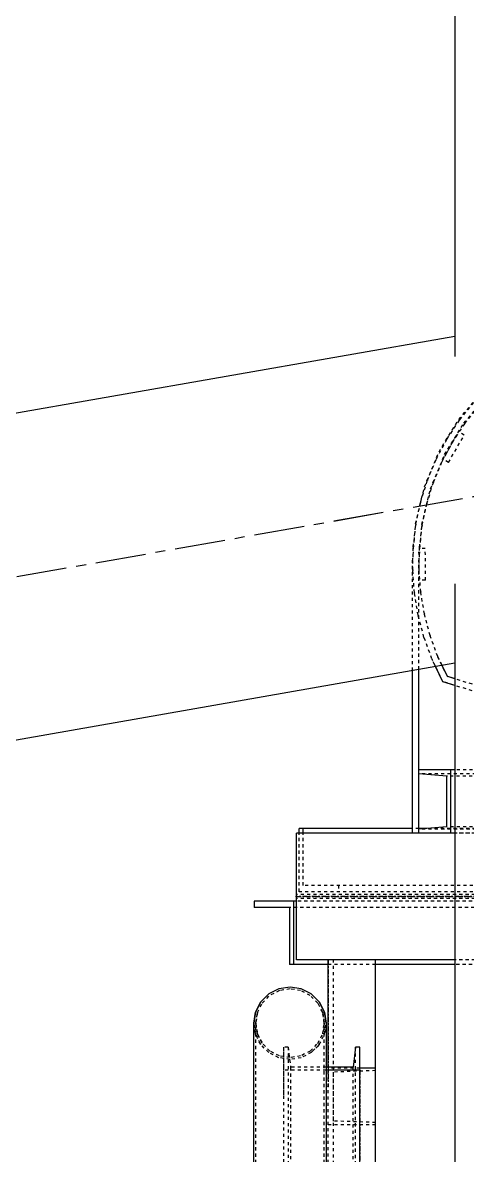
# Model space of a CAD drawing. Header units: millimetres. Extents: x 5143 to 30813, y 232 to 21408.
# Drawn here: x 11695.6 to 11765.8, y 19859.4 to 20038.2 of the extents above; entities that cross this region are included whole.
import ezdxf

# ---------------------------------------------------------------- set-up
doc = ezdxf.new("R2010")
doc.units = ezdxf.units.MM
doc.header["$LTSCALE"] = 0.25
for name, pattern in [('CENTER', [50.8, 31.75, -6.35, 6.35, -6.35]), ('XKITLINE00', [0]), ('XKITLINE02', [4, 2, -2]), ('XKITLINE03', [6, 3, -1, 1, -1])]:
    doc.linetypes.add(name, pattern=pattern)

msp = doc.modelspace()

# ---------------------------------------------------------------- linework, layer by layer
at = {"color": 8, "linetype": 'XKITLINE00'}
for p, q in [((11763.8, 20050.74), (11763.8, 19985.5)), ((11763.8, 19988.68), (11478.06, 19938.56)), ((11763.8, 19949.63), (11763.8, 19282.77)), ((11763.8, 19937.11), (11475.24, 19886.49))]:
    msp.add_line(p, q, dxfattribs=at)
at = {"color": 8, "linetype": 'CENTER'}
for q in [(12015, 20006.95), (12015, 20006.95), (11840, 19976.26)]:
    msp.add_line((11469.5, 19911.27), q, dxfattribs=at)
at = {"color": 3, "linetype": 'XKITLINE02'}
for p, q in [((11764.43, 19975.57), (11768.31, 19980.12)), ((11765.24, 19974.98), (11769.02, 19979.41)), ((11764.6, 19975.53), (11766.81, 19978.27)), ((11764.6, 19975.53), (11766.81, 19978.27)), ((11764.6, 19975.53), (11766.81, 19978.27)), ((11765.41, 19974.94), (11767.59, 19977.64)), ((11765.41, 19974.94), (11767.59, 19977.64)), ((11765.41, 19974.94), (11767.59, 19977.64)), ((11761.31, 19970.47), (11764.43, 19975.57)), ((11762.2, 19970.02), (11765.24, 19974.98)), ((11762.6, 19972.52), (11764.55, 19975.45)), ((11762.6, 19972.52), (11764.55, 19975.45)), ((11762.6, 19972.52), (11764.55, 19975.45)), ((11763.46, 19972.01), (11765.38, 19974.9)), ((11763.46, 19972.01), (11765.38, 19974.9)), ((11763.46, 19972.01), (11765.38, 19974.9)), ((11764.6, 19975.53), (11764.55, 19975.45)), ((11764.6, 19975.53), (11764.55, 19975.45)), ((11764.6, 19975.53), (11764.55, 19975.45)), ((11764.6, 19975.53), (11764.55, 19975.45)), ((11764.6, 19975.53), (11764.55, 19975.45)), ((11764.6, 19975.53), (11764.55, 19975.45)), ((11765.41, 19974.94), (11765.38, 19974.9)), ((11765.41, 19974.94), (11765.38, 19974.9)), ((11765.41, 19974.94), (11765.38, 19974.9)), ((11765.41, 19974.94), (11765.38, 19974.9)), ((11765.41, 19974.94), (11765.38, 19974.9)), ((11765.41, 19974.94), (11765.38, 19974.9)), ((11760.9, 19969.34), (11762.56, 19972.44)), ((11760.9, 19969.34), (11762.56, 19972.44)), ((11760.9, 19969.34), (11762.56, 19972.44)), ((11761.93, 19969.27), (11764.42, 19973.61)), ((11762.6, 19972.52), (11762.56, 19972.44)), ((11762.6, 19972.52), (11762.56, 19972.44)), ((11762.6, 19972.52), (11762.56, 19972.44)), ((11762.6, 19972.52), (11762.56, 19972.44)), ((11762.6, 19972.52), (11762.56, 19972.44)), ((11762.6, 19972.52), (11762.56, 19972.44)), ((11762.8, 19968.78), (11765.29, 19973.11)), ((11765.29, 19973.11), (11764.42, 19973.61)), ((11759.02, 19964.95), (11761.31, 19970.47)), ((11761.8, 19968.91), (11763.44, 19971.96)), ((11761.8, 19968.91), (11763.44, 19971.96)), ((11761.8, 19968.91), (11763.44, 19971.96)), ((11763.46, 19972.01), (11763.44, 19971.96)), ((11763.46, 19972.01), (11763.44, 19971.96)), ((11763.46, 19972.01), (11763.44, 19971.96)), ((11763.46, 19972.01), (11763.44, 19971.96)), ((11763.46, 19972.01), (11763.44, 19971.96)), ((11763.46, 19972.01), (11763.44, 19971.96)), ((11759.5, 19966.01), (11760.86, 19969.25)), ((11759.5, 19966.01), (11760.86, 19969.25)), ((11759.5, 19966.01), (11760.86, 19969.25)), ((11759.97, 19964.64), (11762.2, 19970.02)), ((11760.44, 19965.66), (11761.78, 19968.86)), ((11760.44, 19965.66), (11761.78, 19968.86)), ((11760.44, 19965.66), (11761.78, 19968.86)), ((11760.9, 19969.34), (11760.86, 19969.25)), ((11760.9, 19969.34), (11760.86, 19969.25)), ((11760.9, 19969.34), (11760.86, 19969.25)), ((11760.9, 19969.34), (11760.86, 19969.25)), ((11760.9, 19969.34), (11760.86, 19969.25)), ((11760.9, 19969.34), (11760.86, 19969.25)), ((11761.8, 19968.91), (11761.78, 19968.86)), ((11761.8, 19968.91), (11761.78, 19968.86)), ((11761.8, 19968.91), (11761.78, 19968.86)), ((11761.8, 19968.91), (11761.78, 19968.86)), ((11761.8, 19968.91), (11761.78, 19968.86)), ((11761.8, 19968.91), (11761.78, 19968.86)), ((11762.8, 19968.78), (11761.93, 19969.27)), ((11757.62, 19959.13), (11759.02, 19964.95)), ((11758.42, 19962.56), (11759.47, 19965.92)), ((11758.42, 19962.56), (11759.47, 19965.92)), ((11758.42, 19962.56), (11759.47, 19965.92)), ((11759.39, 19962.31), (11760.42, 19965.62)), ((11759.39, 19962.31), (11760.42, 19965.62)), ((11759.39, 19962.31), (11760.42, 19965.62)), ((11759.5, 19966.01), (11759.47, 19965.92)), ((11759.5, 19966.01), (11759.47, 19965.92)), ((11759.5, 19966.01), (11759.47, 19965.92)), ((11759.5, 19966.01), (11759.47, 19965.92)), ((11759.5, 19966.01), (11759.47, 19965.92)), ((11759.5, 19966.01), (11759.47, 19965.92)), ((11760.44, 19965.66), (11760.42, 19965.62)), ((11760.44, 19965.66), (11760.42, 19965.62)), ((11760.44, 19965.66), (11760.42, 19965.62)), ((11760.44, 19965.66), (11760.42, 19965.62)), ((11760.44, 19965.66), (11760.42, 19965.62)), ((11760.44, 19965.66), (11760.42, 19965.62)), ((11758.61, 19958.98), (11759.97, 19964.64)), ((11757.67, 19959.03), (11758.4, 19962.47)), ((11757.67, 19959.03), (11758.4, 19962.47)), ((11757.67, 19959.03), (11758.4, 19962.47)), ((11758.42, 19962.56), (11758.4, 19962.47)), ((11758.42, 19962.56), (11758.4, 19962.47)), ((11758.42, 19962.56), (11758.4, 19962.47)), ((11758.42, 19962.56), (11758.4, 19962.47)), ((11758.42, 19962.56), (11758.4, 19962.47)), ((11758.42, 19962.56), (11758.4, 19962.47)), ((11758.65, 19958.87), (11759.38, 19962.26)), ((11758.65, 19958.87), (11759.38, 19962.26)), ((11758.65, 19958.87), (11759.38, 19962.26)), ((11759.39, 19962.31), (11759.38, 19962.26)), ((11759.39, 19962.31), (11759.38, 19962.26)), ((11759.39, 19962.31), (11759.38, 19962.26)), ((11759.39, 19962.31), (11759.38, 19962.26)), ((11759.39, 19962.31), (11759.38, 19962.26)), ((11759.39, 19962.31), (11759.38, 19962.26)), ((11757.15, 19953.17), (11757.62, 19959.13)), ((11757.25, 19955.44), (11757.65, 19958.93)), ((11757.25, 19955.44), (11757.65, 19958.93)), ((11757.25, 19955.44), (11757.65, 19958.93)), ((11757.67, 19959.03), (11757.65, 19958.93)), ((11757.67, 19959.03), (11757.65, 19958.93)), ((11757.67, 19959.03), (11757.65, 19958.93)), ((11757.67, 19959.03), (11757.65, 19958.93)), ((11757.67, 19959.03), (11757.65, 19958.93)), ((11757.67, 19959.03), (11757.65, 19958.93)), ((11758.15, 19953.17), (11758.61, 19958.98)), ((11758.25, 19955.37), (11758.65, 19958.82)), ((11758.25, 19955.37), (11758.65, 19958.82)), ((11758.25, 19955.37), (11758.65, 19958.82)), ((11758.65, 19958.87), (11758.65, 19958.82)), ((11758.65, 19958.87), (11758.65, 19958.82)), ((11758.65, 19958.87), (11758.65, 19958.82)), ((11758.65, 19958.87), (11758.65, 19958.82)), ((11758.65, 19958.87), (11758.65, 19958.82)), ((11758.65, 19958.87), (11758.65, 19958.82)), ((11757.17, 19951.83), (11757.24, 19955.35)), ((11757.17, 19951.83), (11757.24, 19955.35)), ((11757.17, 19951.83), (11757.24, 19955.35)), ((11757.25, 19955.44), (11757.24, 19955.35)), ((11757.25, 19955.44), (11757.24, 19955.35)), ((11757.25, 19955.44), (11757.24, 19955.35)), ((11757.25, 19955.44), (11757.24, 19955.35)), ((11757.25, 19955.44), (11757.24, 19955.35)), ((11757.25, 19955.44), (11757.24, 19955.35)), ((11759.15, 19955.19), (11758.15, 19955.19)), ((11758.16, 19950.19), (11758.15, 19955.19)), ((11758.17, 19951.86), (11758.24, 19955.32)), ((11758.17, 19951.86), (11758.24, 19955.32)), ((11758.17, 19951.86), (11758.24, 19955.32)), ((11758.25, 19955.37), (11758.24, 19955.32)), ((11758.25, 19955.37), (11758.24, 19955.32)), ((11758.25, 19955.37), (11758.24, 19955.32)), ((11758.25, 19955.37), (11758.24, 19955.32)), ((11758.25, 19955.37), (11758.24, 19955.32)), ((11758.25, 19955.37), (11758.24, 19955.32)), ((11759.16, 19950.19), (11759.15, 19955.19)), ((11757.15, 19935.94), (11757.15, 19953.17)), ((11758.15, 19936.12), (11758.15, 19953.17)), ((11757.17, 19951.83), (11757.17, 19951.74)), ((11757.17, 19951.83), (11757.17, 19951.74)), ((11757.17, 19951.83), (11757.17, 19951.74)), ((11757.17, 19951.83), (11757.17, 19951.74)), ((11757.17, 19951.83), (11757.17, 19951.74)), ((11757.17, 19951.83), (11757.17, 19951.74)), ((11757.42, 19948.23), (11757.17, 19951.74)), ((11757.42, 19948.23), (11757.17, 19951.74)), ((11757.42, 19948.23), (11757.17, 19951.74)), ((11758.17, 19951.86), (11758.17, 19951.81)), ((11758.17, 19951.86), (11758.17, 19951.81)), ((11758.17, 19951.86), (11758.17, 19951.81)), ((11758.17, 19951.86), (11758.17, 19951.81)), ((11758.17, 19951.86), (11758.17, 19951.81)), ((11758.17, 19951.86), (11758.17, 19951.81)), ((11758.42, 19948.35), (11758.17, 19951.81)), ((11758.42, 19948.35), (11758.17, 19951.81)), ((11758.42, 19948.35), (11758.17, 19951.81)), ((11759.16, 19950.19), (11758.16, 19950.19)), ((11757.42, 19948.23), (11757.44, 19948.13)), ((11757.42, 19948.23), (11757.44, 19948.13)), ((11757.42, 19948.23), (11757.44, 19948.13)), ((11757.42, 19948.23), (11757.44, 19948.13)), ((11757.42, 19948.23), (11757.44, 19948.13)), ((11757.42, 19948.23), (11757.44, 19948.13)), ((11758.02, 19944.67), (11757.44, 19948.13)), ((11758.02, 19944.67), (11757.44, 19948.13)), ((11758.02, 19944.67), (11757.44, 19948.13)), ((11758.42, 19948.35), (11758.43, 19948.3)), ((11758.42, 19948.35), (11758.43, 19948.3)), ((11758.42, 19948.35), (11758.43, 19948.3)), ((11758.42, 19948.35), (11758.43, 19948.3)), ((11758.42, 19948.35), (11758.43, 19948.3)), ((11758.42, 19948.35), (11758.43, 19948.3)), ((11759, 19944.88), (11758.43, 19948.3)), ((11759, 19944.88), (11758.43, 19948.3)), ((11759, 19944.88), (11758.43, 19948.3)), ((11758.02, 19944.67), (11758.04, 19944.57)), ((11758.02, 19944.67), (11758.04, 19944.57)), ((11758.02, 19944.67), (11758.04, 19944.57)), ((11758.02, 19944.67), (11758.04, 19944.57)), ((11758.02, 19944.67), (11758.04, 19944.57)), ((11758.02, 19944.67), (11758.04, 19944.57)), ((11758.94, 19941.18), (11758.04, 19944.57)), ((11758.94, 19941.18), (11758.04, 19944.57)), ((11758.94, 19941.18), (11758.04, 19944.57)), ((11759, 19944.88), (11759.01, 19944.83)), ((11759, 19944.88), (11759.01, 19944.83)), ((11759, 19944.88), (11759.01, 19944.83)), ((11759, 19944.88), (11759.01, 19944.83)), ((11759, 19944.88), (11759.01, 19944.83)), ((11759, 19944.88), (11759.01, 19944.83)), ((11759.9, 19941.48), (11759.01, 19944.83)), ((11759.9, 19941.48), (11759.01, 19944.83)), ((11759.9, 19941.48), (11759.01, 19944.83)), ((11758.94, 19941.18), (11758.98, 19941.09)), ((11758.94, 19941.18), (11758.98, 19941.09)), ((11758.94, 19941.18), (11758.98, 19941.09)), ((11758.94, 19941.18), (11758.98, 19941.09)), ((11758.94, 19941.18), (11758.98, 19941.09)), ((11758.94, 19941.18), (11758.98, 19941.09)), ((11760.19, 19937.79), (11758.98, 19941.09)), ((11760.19, 19937.79), (11758.98, 19941.09)), ((11760.19, 19937.79), (11758.98, 19941.09)), ((11759.9, 19941.48), (11759.91, 19941.43)), ((11759.9, 19941.48), (11759.91, 19941.43)), ((11759.9, 19941.48), (11759.91, 19941.43)), ((11759.9, 19941.48), (11759.91, 19941.43)), ((11759.9, 19941.48), (11759.91, 19941.43)), ((11759.9, 19941.48), (11759.91, 19941.43)), ((11761.11, 19938.18), (11759.91, 19941.43)), ((11761.11, 19938.18), (11759.91, 19941.43)), ((11761.11, 19938.18), (11759.91, 19941.43)), ((11761.11, 19938.18), (11761.13, 19938.13)), ((11761.11, 19938.18), (11761.13, 19938.13)), ((11761.11, 19938.18), (11761.13, 19938.13)), ((11761.11, 19938.18), (11761.13, 19938.13)), ((11761.11, 19938.18), (11761.13, 19938.13)), ((11761.11, 19938.18), (11761.13, 19938.13)), ((11761.79, 19936.75), (11761.13, 19938.13)), ((11762.63, 19935), (11761.13, 19938.13)), ((11762.63, 19935), (11761.13, 19938.13)), ((11760.19, 19937.79), (11760.23, 19937.7)), ((11760.19, 19937.79), (11760.23, 19937.7)), ((11760.19, 19937.79), (11760.23, 19937.7)), ((11760.19, 19937.79), (11760.23, 19937.7)), ((11760.19, 19937.79), (11760.23, 19937.7)), ((11760.19, 19937.79), (11760.23, 19937.7)), ((11760.77, 19936.58), (11760.23, 19937.7)), ((11761.92, 19934.18), (11760.23, 19937.7)), ((11761.92, 19934.18), (11760.23, 19937.7)), ((11761.92, 19934.18), (11761.71, 19934.62)), ((11762.63, 19935), (11762.61, 19935.05)), ((11762.68, 19934.99), (11762.63, 19935)), ((11762.68, 19934.99), (11762.63, 19935)), ((11762.68, 19934.99), (11762.63, 19935)), ((11762.68, 19934.99), (11762.63, 19935)), ((11762.68, 19934.99), (11762.63, 19935)), ((11772.3, 19931.99), (11762.68, 19934.99)), ((11772.3, 19931.99), (11762.68, 19934.99)), ((11772.3, 19931.99), (11763.8, 19934.64)), ((11771.3, 19931.25), (11761.92, 19934.18)), ((11771.3, 19931.25), (11761.92, 19934.18)), ((11771.3, 19931.25), (11762.38, 19934.04)), ((11769.6, 19920.27), (11763.8, 19920.27)), ((11768.13, 19919.62), (11758.15, 19919.62)), ((11762.64, 19919.27), (11762.55, 19919.27)), ((11772.55, 19919.27), (11762.64, 19919.27)), ((11739.26, 19901.02), (11739.26, 19910.27)), ((11739.88, 19902.02), (11739.88, 19910.27)), ((11758.15, 19911.02), (11757.15, 19911.02)), ((11865, 19910.27), (11757.15, 19910.27)), ((11768.15, 19910.92), (11758.15, 19910.92)), ((11866.08, 19911.02), (11759.4, 19911.02)), ((11769.6, 19911.28), (11762.55, 19911.28)), ((11773.15, 19910.27), (11763.8, 19910.27)), ((11865, 19900.6), (11738.8, 19900.6)), ((11871.67, 19901.02), (11739.26, 19901.02)), ((11871.67, 19902.02), (11739.88, 19902.02)), ((11745.47, 19902.02), (11745.47, 19901.02)), ((11865, 19899.95), (11738.8, 19899.95)), ((11864.53, 19899.52), (11738.8, 19899.52)), ((11863.91, 19898.52), (11737.71, 19898.52)), ((11744.65, 19864.84), (11744.65, 19890.27)), ((11865, 19890.27), (11763.8, 19890.27)), ((11751.3, 19889.52), (11738.33, 19889.52)), ((11864.53, 19889.52), (11763.8, 19889.52)), ((11733.42, 19883.46), (11734.61, 19884.66)), ((11733.42, 19883.46), (11734.61, 19884.66)), ((11736.12, 19885.42), (11734.61, 19884.66)), ((11736.12, 19885.42), (11734.61, 19884.66)), ((11737.8, 19885.69), (11736.12, 19885.42)), ((11737.8, 19885.69), (11736.12, 19885.42)), ((11739.47, 19885.42), (11737.8, 19885.69)), ((11739.47, 19885.42), (11737.8, 19885.69)), ((11740.98, 19884.66), (11739.47, 19885.42)), ((11740.98, 19884.66), (11739.47, 19885.42)), ((11742.18, 19883.46), (11740.98, 19884.66)), ((11742.18, 19883.46), (11740.98, 19884.66)), ((11732.65, 19881.95), (11733.42, 19883.46)), ((11732.65, 19881.95), (11733.42, 19883.46)), ((11742.18, 19883.46), (11742.95, 19881.95)), ((11742.95, 19881.95), (11742.18, 19883.46)), ((11732.65, 19881.95), (11732.38, 19880.27)), ((11732.38, 19880.27), (11732.65, 19881.95)), ((11742.95, 19881.95), (11743.21, 19880.27)), ((11743.21, 19880.27), (11742.95, 19881.95)), ((11732.08, 19880.27), (11732.36, 19878.51)), ((11732.36, 19878.51), (11732.08, 19880.27)), ((11732.38, 19880.27), (11732.65, 19878.6)), ((11732.38, 19573.2), (11732.38, 19880.27)), ((11732.65, 19878.6), (11732.38, 19880.27)), ((11743.21, 19880.27), (11742.95, 19878.6)), ((11742.95, 19878.6), (11743.21, 19880.27)), ((11743.21, 19573.2), (11743.21, 19880.27)), ((11743.51, 19880.27), (11743.23, 19878.51)), ((11743.23, 19878.51), (11743.51, 19880.27)), ((11732.36, 19878.51), (11733.17, 19876.92)), ((11733.17, 19876.92), (11732.36, 19878.51)), ((11732.65, 19878.6), (11733.42, 19877.09)), ((11733.42, 19877.09), (11732.65, 19878.6)), ((11742.18, 19877.09), (11742.95, 19878.6)), ((11742.18, 19877.09), (11742.95, 19878.6)), ((11742.42, 19876.92), (11743.23, 19878.51)), ((11742.42, 19876.92), (11743.23, 19878.51)), ((11734.44, 19875.65), (11733.17, 19876.92)), ((11734.44, 19875.65), (11733.17, 19876.92)), ((11734.61, 19875.89), (11733.42, 19877.09)), ((11734.61, 19875.89), (11733.42, 19877.09)), ((11736.03, 19874.84), (11734.44, 19875.65)), ((11736.03, 19874.84), (11734.44, 19875.65)), ((11736.12, 19875.12), (11734.61, 19875.89)), ((11736.12, 19875.12), (11734.61, 19875.89)), ((11737.5, 19876.52), (11736.82, 19876.52)), ((11736.82, 19868.93), (11736.82, 19876.52)), ((11736.82, 19789.33), (11736.82, 19876.52)), ((11737.5, 19876.52), (11737.88, 19873.32)), ((11737.5, 19876.52), (11737.5, 19793)), ((11740.98, 19875.89), (11739.47, 19875.12)), ((11740.98, 19875.89), (11739.47, 19875.12)), ((11741.16, 19875.65), (11739.56, 19874.84)), ((11741.16, 19875.65), (11739.56, 19874.84)), ((11740.98, 19875.89), (11742.18, 19877.09)), ((11740.98, 19875.89), (11742.18, 19877.09)), ((11742.42, 19876.92), (11741.16, 19875.65)), ((11741.16, 19875.65), (11742.42, 19876.92)), ((11748.14, 19793), (11748.14, 19876.52)), ((11737.8, 19874.56), (11736.03, 19874.84)), ((11737.8, 19874.56), (11736.03, 19874.84)), ((11737.8, 19874.86), (11736.12, 19875.12)), ((11737.8, 19874.86), (11736.12, 19875.12)), ((11739.47, 19875.12), (11737.8, 19874.86)), ((11739.47, 19875.12), (11737.8, 19874.86)), ((11739.56, 19874.84), (11737.8, 19874.56)), ((11739.56, 19874.84), (11737.8, 19874.56)), ((11743.51, 19872.85), (11736.82, 19872.85)), ((11743.51, 19873.32), (11737.88, 19873.32)), ((11737.88, 19873.32), (11737.88, 19789.8)), ((11743.8, 19864.22), (11743.8, 19873.32)), ((11748.82, 19873.17), (11743.8, 19873.17)), ((11743.8, 19806.23), (11743.8, 19873.17)), ((11748.82, 19873.17), (11743.8, 19873.17)), ((11751.3, 19872.79), (11744.65, 19872.56)), ((11751.3, 19872.79), (11744.65, 19872.56)), ((11744.65, 19529.07), (11744.65, 19872.56)), ((11747.75, 19789.8), (11747.75, 19873.32)), ((11751.3, 19864.22), (11751.3, 19873.17)), ((11751.3, 19864.6), (11744.65, 19864.84)), ((11751.3, 19864.6), (11744.65, 19864.84)), ((11751.3, 19864.22), (11743.8, 19864.22)), ((11751.3, 19864.22), (11743.8, 19864.22))]:
    msp.add_line(p, q, dxfattribs=at)
at = {"color": 7, "linetype": 'XKITLINE00'}
for p, q in [((11761.92, 19934.18), (11760.77, 19936.58)), ((11762.63, 19935), (11761.79, 19936.75)), ((11757.15, 19910.27), (11757.15, 19935.94)), ((11758.15, 19910.27), (11758.15, 19936.12)), ((11762.68, 19934.99), (11762.63, 19935)), ((11763.8, 19934.64), (11762.68, 19934.99)), ((11763.8, 19933.59), (11761.92, 19934.18)), ((11763.8, 19920.27), (11758.15, 19920.27)), ((11758.15, 19919.62), (11758.15, 19920.27)), ((11763.15, 19910.27), (11763.15, 19920.27)), ((11762.55, 19919.27), (11758.15, 19919.62)), ((11762.55, 19911.28), (11762.55, 19919.27)), ((11757.15, 19910.27), (11738.8, 19910.27)), ((11738.8, 19890.27), (11738.8, 19910.27)), ((11739.26, 19910.27), (11739.26, 19911.02)), ((11757.15, 19911.02), (11739.26, 19911.02)), ((11739.88, 19910.27), (11739.88, 19911.02)), ((11758.15, 19910.27), (11757.15, 19910.27)), ((11762.55, 19911.28), (11758.15, 19910.92)), ((11759.4, 19911.02), (11758.15, 19911.02)), ((11758.15, 19910.27), (11758.15, 19910.92)), ((11763.8, 19910.27), (11758.15, 19910.27)), ((11732.12, 19899.52), (11732.12, 19898.52)), ((11738.8, 19899.52), (11732.12, 19899.52)), ((11738.33, 19899.52), (11738.33, 19889.52)), ((11737.71, 19898.52), (11732.12, 19898.52)), ((11737.71, 19898.52), (11737.71, 19889.52)), ((11763.8, 19890.27), (11738.8, 19890.27)), ((11751.3, 19890.27), (11743.8, 19890.27)), ((11743.8, 19873.32), (11743.8, 19890.27)), ((11751.3, 19873.17), (11751.3, 19890.27)), ((11743.8, 19889.52), (11737.71, 19889.52)), ((11763.8, 19889.52), (11751.3, 19889.52)), ((11734.44, 19884.9), (11733.17, 19883.63)), ((11733.17, 19883.63), (11734.44, 19884.9)), ((11736.03, 19885.71), (11734.44, 19884.9)), ((11736.03, 19885.71), (11734.44, 19884.9)), ((11737.8, 19885.99), (11736.03, 19885.71)), ((11737.8, 19885.99), (11736.03, 19885.71)), ((11739.56, 19885.71), (11737.8, 19885.99)), ((11739.56, 19885.71), (11737.8, 19885.99)), ((11741.16, 19884.9), (11739.56, 19885.71)), ((11741.16, 19884.9), (11739.56, 19885.71)), ((11742.42, 19883.63), (11741.16, 19884.9)), ((11742.42, 19883.63), (11741.16, 19884.9)), ((11733.17, 19883.63), (11732.36, 19882.04)), ((11732.36, 19882.04), (11733.17, 19883.63)), ((11742.42, 19883.63), (11743.23, 19882.04)), ((11743.23, 19882.04), (11742.42, 19883.63)), ((11732.36, 19882.04), (11732.08, 19880.27)), ((11732.08, 19880.27), (11732.36, 19882.04)), ((11743.23, 19882.04), (11743.51, 19880.27)), ((11743.51, 19880.27), (11743.23, 19882.04)), ((11732.08, 19812.05), (11732.08, 19880.27)), ((11743.51, 19880.27), (11743.51, 19573.26)), ((11748.14, 19876.52), (11747.75, 19873.32)), ((11748.82, 19876.52), (11748.14, 19876.52)), ((11748.82, 19872.85), (11748.82, 19876.52)), ((11747.75, 19873.32), (11743.51, 19873.32)), ((11748.82, 19872.85), (11743.51, 19872.85)), ((11751.3, 19873.17), (11748.82, 19873.17)), ((11751.3, 19873.17), (11748.82, 19873.17)), ((11748.82, 19813.2), (11748.82, 19872.85)), ((11751.3, 19537.4), (11751.3, 19873.17))]:
    msp.add_line(p, q, dxfattribs=at)
at = {"color": 1, "linetype": 'XKITLINE03'}
for p, q in [((11865, 19900.27), (11738.8, 19900.27)), ((11738.8, 19900.27), (11865, 19900.27)), ((11738.8, 19900.27), (11865, 19900.27)), ((11743.8, 19890.27), (11743.8, 19870.28)), ((11748.82, 19872.85), (11748.82, 19789.33))]:
    msp.add_line(p, q, dxfattribs=at)
at = {"color": 1, "linetype": 'XKITLINE00'}
for centre in [(11738.8, 19900.27), (11738.8, 19900.27), (11738.8, 19900.27), (11743.8, 19890.27), (11748.82, 19872.85), (11743.8, 19870.28)]:
    msp.add_circle(centre, 0.05, dxfattribs=at)

doc.saveas('drawing.dxf')
